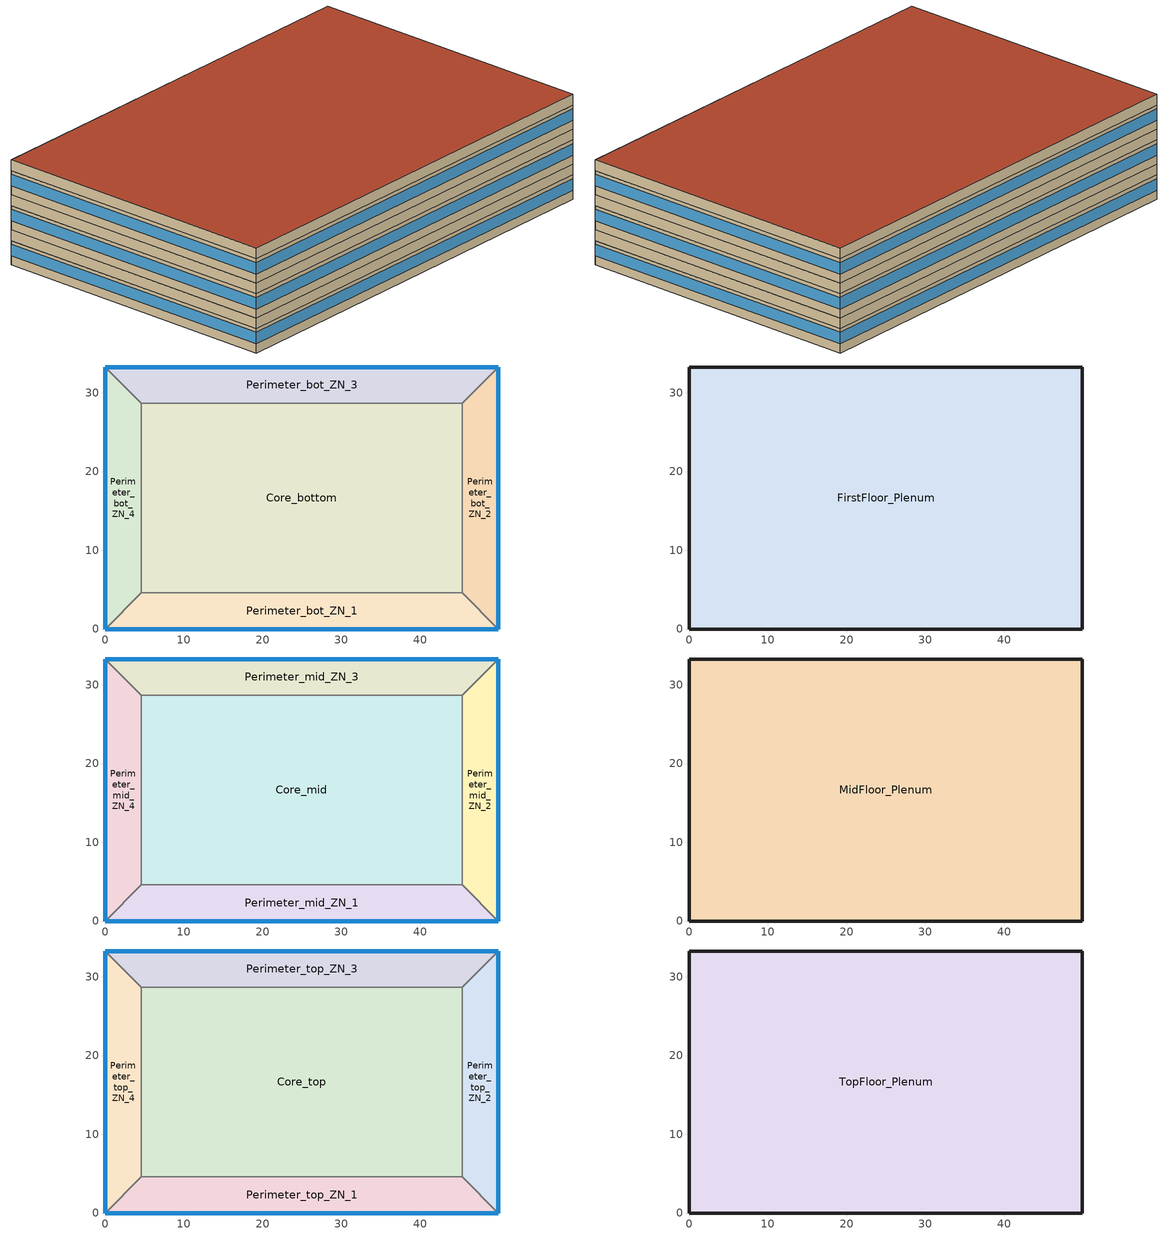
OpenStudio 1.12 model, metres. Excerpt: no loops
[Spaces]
Core_bottom
 floor ground: 45.34,28.7 45.34,4.57 4.57,4.57 4.57,28.7 z0
 wall to Perimeter_bot_ZN_1: 4.57,4.57 45.34,4.57 z0:2.74
 wall to Perimeter_bot_ZN_2: 45.34,4.57 45.34,28.7 z0:2.74
 wall to Perimeter_bot_ZN_4: 4.57,28.7 4.57,4.57 z0:2.74
 wall to Perimeter_bot_ZN_3: 45.34,28.7 4.57,28.7 z0:2.74
Perimeter_bot_ZN_2
 floor ground: 49.91,33.27 49.91,0 45.34,4.57 45.34,28.7 z0
 wall outside: 49.91,0 49.91,33.27 z0:2.74
 wall to Perimeter_bot_ZN_1: 45.34,4.57 49.91,0 z0:2.74
 wall to Perimeter_bot_ZN_3: 49.91,33.27 45.34,28.7 z0:2.74
 window: 49.91,0 49.91,33.27 z1.02:2.33
Perimeter_bot_ZN_3
 floor ground: 49.91,33.27 45.34,28.7 4.57,28.7 0,33.27 z0
 wall outside: 49.91,33.27 0,33.27 z0:2.74
 wall to Perimeter_bot_ZN_4: 0,33.27 4.57,28.7 z0:2.74
 window: 49.91,33.27 0,33.27 z1.02:2.33
Perimeter_bot_ZN_1
 floor ground: 45.34,4.57 49.91,0 0,0 4.57,4.57 z0
 wall outside: 0,0 49.91,0 z0:2.74
 wall to Perimeter_bot_ZN_4: 4.57,4.57 0,0 z0:2.74
 window: 0,0 49.91,0 z1.02:2.33
Perimeter_bot_ZN_4
 floor ground: 0,33.27 4.57,28.7 4.57,4.57 0,0 z0
 wall outside: 0,33.27 0,0 z0:2.74
 window: 0,33.27 0,0 z1.02:2.33
FirstFloor_Plenum
 floor to Perimeter_bot_ZN_3: 49.91,33.27 45.34,28.7 4.57,28.7 0,33.27 z2.74
 floor to Perimeter_bot_ZN_1: 45.34,4.57 49.91,0 0,0 4.57,4.57 z2.74
 floor to Core_bottom: 45.34,28.7 45.34,4.57 4.57,4.57 4.57,28.7 z2.74
 floor to Perimeter_bot_ZN_4: 0,33.27 4.57,28.7 4.57,4.57 0,0 z2.74
 floor to Perimeter_bot_ZN_2: 49.91,33.27 49.91,0 45.34,4.57 45.34,28.7 z2.74
 wall outside: 0,33.27 0,0 49.91,0 49.91,33.27 0,33.27 z2.74:3.96
Perimeter_mid_ZN_4
 floor to FirstFloor_Plenum: 0,33.27 4.57,28.7 4.57,4.57 0,0 z3.96
 wall outside: 0,33.27 0,0 z3.96:6.71
 wall to Perimeter_mid_ZN_3: 4.57,28.7 0,33.27 z3.96:6.71
 wall to Core_mid: 4.57,4.57 4.57,28.7 z3.96:6.71
 wall to Perimeter_mid_ZN_1: 0,0 4.57,4.57 z3.96:6.71
 window: 0,33.27 0,0 z4.98:6.29
Perimeter_mid_ZN_1
 floor to FirstFloor_Plenum: 45.34,4.57 49.91,0 0,0 4.57,4.57 z3.96
 wall outside: 0,0 49.91,0 z3.96:6.71
 wall to Core_mid: 45.34,4.57 4.57,4.57 z3.96:6.71
 wall to Perimeter_mid_ZN_2: 49.91,0 45.34,4.57 z3.96:6.71
 window: 0,0 49.91,0 z4.98:6.29
Perimeter_mid_ZN_2
 floor to FirstFloor_Plenum: 49.91,33.27 49.91,0 45.34,4.57 45.34,28.7 z3.96
 wall outside: 49.91,0 49.91,33.27 z3.96:6.71
 wall to Perimeter_mid_ZN_3: 49.91,33.27 45.34,28.7 z3.96:6.71
 wall to Core_mid: 45.34,28.7 45.34,4.57 z3.96:6.71
 window: 49.91,0 49.91,33.27 z4.98:6.29
Core_mid
 floor to FirstFloor_Plenum: 45.34,28.7 45.34,4.57 4.57,4.57 4.57,28.7 z3.96
 wall to Perimeter_mid_ZN_3: 45.34,28.7 4.57,28.7 z3.96:6.71
Perimeter_mid_ZN_3
 floor to FirstFloor_Plenum: 49.91,33.27 45.34,28.7 4.57,28.7 0,33.27 z3.96
 wall outside: 49.91,33.27 0,33.27 z3.96:6.71
 window: 49.91,33.27 0,33.27 z4.98:6.29
MidFloor_Plenum
 floor to Perimeter_mid_ZN_3: 49.91,33.27 45.34,28.7 4.57,28.7 0,33.27 z6.71
 floor to Perimeter_mid_ZN_4: 0,33.27 4.57,28.7 4.57,4.57 0,0 z6.71
 floor to Core_mid: 45.34,28.7 45.34,4.57 4.57,4.57 4.57,28.7 z6.71
 floor to Perimeter_mid_ZN_2: 49.91,33.27 49.91,0 45.34,4.57 45.34,28.7 z6.71
 floor to Perimeter_mid_ZN_1: 45.34,4.57 49.91,0 0,0 4.57,4.57 z6.71
 wall outside: 0,33.27 0,0 49.91,0 49.91,33.27 0,33.27 z6.71:7.92
Perimeter_top_ZN_3
 floor to MidFloor_Plenum: 49.91,33.27 45.34,28.7 4.57,28.7 0,33.27 z7.92
 wall outside: 49.91,33.27 0,33.27 z7.92:10.67
 wall to Perimeter_top_ZN_4: 0,33.27 4.57,28.7 z7.92:10.67
 wall to Core_top: 4.57,28.7 45.34,28.7 z7.92:10.67
 wall to Perimeter_top_ZN_2: 45.34,28.7 49.91,33.27 z7.92:10.67
 window: 49.91,33.27 0,33.27 z8.95:10.25
Perimeter_top_ZN_4
 floor to MidFloor_Plenum: 0,33.27 4.57,28.7 4.57,4.57 0,0 z7.92
 wall outside: 0,33.27 0,0 z7.92:10.67
 wall to Perimeter_top_ZN_1: 0,0 4.57,4.57 z7.92:10.67
 wall to Core_top: 4.57,4.57 4.57,28.7 z7.92:10.67
 window: 0,33.27 0,0 z8.95:10.25
Core_top
 floor to MidFloor_Plenum: 45.34,28.7 45.34,4.57 4.57,4.57 4.57,28.7 z7.92
 wall to Perimeter_top_ZN_1: 4.57,4.57 45.34,4.57 z7.92:10.67
 wall to Perimeter_top_ZN_2: 45.34,4.57 45.34,28.7 z7.92:10.67
Perimeter_top_ZN_2
 floor to MidFloor_Plenum: 49.91,33.27 49.91,0 45.34,4.57 45.34,28.7 z7.92
 wall outside: 49.91,0 49.91,33.27 z7.92:10.67
 wall to Perimeter_top_ZN_1: 45.34,4.57 49.91,0 z7.92:10.67
 window: 49.91,0 49.91,33.27 z8.95:10.25
Perimeter_top_ZN_1
 floor to MidFloor_Plenum: 45.34,4.57 49.91,0 0,0 4.57,4.57 z7.92
 wall outside: 0,0 49.91,0 z7.92:10.67
 window: 0,0 49.91,0 z8.95:10.25
TopFloor_Plenum
 floor to Perimeter_top_ZN_4: 0,33.27 4.57,28.7 4.57,4.57 0,0 z10.67
 floor to Perimeter_top_ZN_2: 49.91,33.27 49.91,0 45.34,4.57 45.34,28.7 z10.67
 floor to Core_top: 45.34,28.7 45.34,4.57 4.57,4.57 4.57,28.7 z10.67
 floor to Perimeter_top_ZN_3: 49.91,33.27 45.34,28.7 4.57,28.7 0,33.27 z10.67
 floor to Perimeter_top_ZN_1: 45.34,4.57 49.91,0 0,0 4.57,4.57 z10.67
 wall outside: 0,33.27 0,0 49.91,0 49.91,33.27 0,33.27 z10.67:11.89
 roof outside: 49.91,0 49.91,33.27 0,33.27 0,0 z11.89
[Site]
San Francisco Intl Ap: Latitude {deg}=37.62; Longitude {deg}=-122.4; Time Zone {hr}=-8; Elevation {m}=2; Terrain=City
[Building]
DOE Ref Pre-1980-MediumOffice-ASHRAE 169-2006-2A created: 2016-02-16 11:45:37 -0800: North Axis {deg}=0; Default Construction Set=DOE Ref Pre-1980 - Office - ASHRAE 169-2006-2A
[ClimateZones]
Climate Zone Institution Name 1=ASHRAE; Climate Zone Document Name 1=ANSI/ASHRAE Standard 169; Climate Zone Document Year 1=2006; Climate Zone Value 1=4A; Climate Zone Institution Name 2=CEC; Climate Zone Document Name 2=California Climate Zone Descriptions; Climate Zone Document Year 2=1995
[Site:GroundTemperature:BuildingSurface]
20.541, 20.346, 20.801, 22.127, 22.752, 22.868, 22.937, 22.96, 22.981, 22.822, 21.631, 20.645
[Site:WaterMainsTemperature]
Calculation Method=Correlation; Annual Average Outdoor Air Temperature {C}=20.3167; Maximum Difference In Monthly Average Outdoor Air Temperatures {deltaC}=17.8
[SizingPeriod:DesignDay] Barometric Pressure {Pa}=101301; Sky Clearness=0; Rain Indicator=0; Snow Indicator=0; Day of Month=21; Daylight Saving Time Indicator=0; Dry-Bulb Temperature Range Modifier Type=DefaultMultipliers
Name | Maximum Dry-Bulb Temperature {C} | Daily Dry-Bulb Temperature Range {deltaC} | Humidity Indicating Conditions at Maximum Dry-Bulb | Wind Speed {m/s} | Wind Direction {deg} | Month | Day Type | Humidity Indicating Type | Solar Model Indicator | ASHRAE Taub | ASHRAE Taud
San Francisco Intl Ap Ann Htg Wind 99.6% Condns WS=>MCDB | 12.1 | 0 | 12.1 | 12.9 | 150 | 1 | WinterDesignDay | Wetbulb | ASHRAEClearSky
San Francisco Intl Ap Ann Clg .4% Condns DP=>MDB | 19.9 | 8.5 | 16.1 | 5.9 | 310 | 8 | SummerDesignDay | Dewpoint | ASHRAETau | 0.365 | 2.435
San Francisco Intl Ap Ann Clg .4% Condns Enth=>MDB | 25.8 | 8.5 | 52400 | 5.9 | 310 | 8 | SummerDesignDay | Enthalpy | ASHRAETau | 0.365 | 2.435
San Francisco Intl Ap Ann Hum_n 99.6% Condns DP=>MCDB | 10.7 | 0 | -3.7 | 2.2 | 150 | 1 | WinterDesignDay | Dewpoint | ASHRAEClearSky
San Francisco Intl Ap Ann Htg 99.6% Condns DB | 3.8 | 0 | 3.8 | 2.2 | 150 | 1 | WinterDesignDay | Wetbulb | ASHRAEClearSky
San Francisco Intl Ap Ann Clg .4% Condns WB=>MDB | 25.7 | 8.5 | 18.6 | 5.9 | 310 | 8 | SummerDesignDay | Wetbulb | ASHRAETau | 0.365 | 2.435
San Francisco Intl Ap Ann Clg .4% Condns DB=>MWB | 28.3 | 8.5 | 17.2 | 5.9 | 310 | 8 | SummerDesignDay | Wetbulb | ASHRAETau | 0.365 | 2.435
[Material:NoMass] Thermal Absorptance=0.9; Solar Absorptance=0.7
Name | Roughness | Thermal Resistance {m2-K/W} | Visible Absorptance
CP02 CARPET PAD | VeryRough | 0.21648 | 0.8
Typical Insulation R-1.96 | Smooth | 0.34506 | 0.7
Typical Carpet Pad | Smooth | 0.21648 | 0.8
Typical Insulation R-8.88 | Smooth | 1.56434 | 0.7
Typical Insulation | Smooth | 0.0282222 | 0.7
[Material]
Name | Roughness | Thickness {m} | Conductivity {W/m-K} | Density {kg/m3} | Specific Heat {J/kg-K} | Thermal Absorptance | Solar Absorptance | Visible Absorptance
100mm Normalweight concrete floor | MediumSmooth | 0.1016 | 2.31 | 2322 | 832
G01 13mm gypsum board | Smooth | 0.0127 | 0.16 | 800 | 1090 | 0.9 | 0.7 | 0.5
4 in. Normalweight Concrete Floor | MediumRough | 0.1016 | 2.31 | 2322 | 832 | 0.9 | 0.7 | 0.7
1IN Stucco | Smooth | 0.0253 | 0.6918 | 1858 | 837 | 0.9 | 0.92 | 0.92
8IN CONCRETE HW RefBldg | Rough | 0.2032 | 1.311 | 2240 | 836.8 | 0.9 | 0.7 | 0.7
1/2IN Gypsum | Smooth | 0.0127 | 0.16 | 784.9 | 830 | 0.9 | 0.4 | 0.4
Roof Membrane | VeryRough | 0.0095 | 0.16 | 1121.29 | 1460 | 0.9 | 0.77 | 0.7
Metal Roof Surface; F08 Metal surface | Smooth | 0.0008 | 45.28 | 7824 | 500 | 0.9 | 0.7 | 0.7
HW CONCRETE | Rough | 0.1016 | 1.31125 | 2240 | 837.36 | 0.9 | 0.7 | 0.7
8 in. Concrete Block Basement Wall | MediumRough | 0.2032 | 1.326 | 1842 | 912 | 0.9 | 0.7 | 0.7
G05 25mm wood | MediumSmooth | 0.0254 | 0.15 | 608 | 1630 | 0.9 | 0.5 | 0.5
Std Wood 6inch | MediumSmooth | 0.15 | 0.12 | 540 | 1210 | 0.9 | 0.7 | 0.7
[Construction]
Typical Insulated Exterior Mass Floor: 4 in. Normalweight Concrete Floor, Typical Carpet Pad
Typical Insulated Exterior Mass Wall R-4.35: 1IN Stucco, 8IN CONCRETE HW RefBldg, Typical Insulation R-1.96, 1/2IN Gypsum
Typical IEAD Roof R-10.0: Roof Membrane, Typical Insulation R-8.88, Metal Roof Surface
Typical Interior Floor: 100mm Normalweight concrete floor, CP02 CARPET PAD
Typical Interior Wall: G01 13mm gypsum board, G01 13mm gypsum board
Typical Interior Ceiling: CP02 CARPET PAD, 100mm Normalweight concrete floor
ext-slab-mass: HW CONCRETE, CP02 CARPET PAD
Typical Insulated Basement Mass Wall: 8 in. Concrete Block Basement Wall
U 1.22 SHGC 0.54 Simple Glazing Window: U 1.22 SHGC 0.54 Simple Glazing
Typical Insulated Metal Door: F08 Metal surface, Typical Insulation
Typical Overhead Door: Typical Insulation
Typical Interior Window: Clear 3mm
Typical Interior Door; Typical Interior Partition: G05 25mm wood
InteriorFurnishings: Std Wood 6inch
[DefaultConstructionSet]
DOE Ref Pre-1980 - Office - ASHRAE 169-2006-2A: Default Exterior Surface Constructions=Default Surface Constructions 1; Default Interior Surface Constructions=Default Surface Constructions 2; Default Ground Contact Surface Constructions=Default Surface Constructions 3; Default Exterior SubSurface Constructions=Default Sub Surface Constructions 1; Default Interior SubSurface Constructions=Default Sub Surface Constructions 2; Interior Partition Construction=Typical Interior Partition
[DefaultSurfaceConstructions]
Name | Floor Construction | Wall Construction | Roof Ceiling Construction
Default Surface Constructions 1 | Typical Insulated Exterior Mass Floor | Typical Insulated Exterior Mass Wall R-4.35 | Typical IEAD Roof R-10.0
Default Surface Constructions 2 | Typical Interior Floor | Typical Interior Wall | Typical Interior Ceiling
Default Surface Constructions 3 | ext-slab-mass | Typical Insulated Basement Mass Wall
[DefaultSubSurfaceConstructions]
Name | Fixed Window Construction | Operable Window Construction | Door Construction | Overhead Door Construction | Tubular Daylight Dome Construction | Tubular Daylight Diffuser Construction
Default Sub Surface Constructions 1 | U 1.22 SHGC 0.54 Simple Glazing Window | U 1.22 SHGC 0.54 Simple Glazing Window | Typical Insulated Metal Door | Typical Overhead Door | Typical Interior Window | Typical Interior Window
Default Sub Surface Constructions 2 | Typical Interior Window | Typical Interior Window | Typical Interior Door
[WindowMaterial:SimpleGlazingSystem]
U 1.22 SHGC 0.54 Simple Glazing: U-Factor {W/m2-K}=6.92748; Solar Heat Gain Coefficient=0.54; Visible Transmittance=0.38
[WindowMaterial:Glazing]
Clear 3mm: Optical Data Type=SpectralAverage; Thickness {m}=0.003; Solar Transmittance at Normal Incidence=0.837; Front Side Solar Reflectance at Normal Incidence=0.075; Back Side Solar Reflectance at Normal Incidence=0.075; Visible Transmittance at Normal Incidence=0.898; Front Side Visible Reflectance at Normal Incidence=0.081; Back Side Visible Reflectance at Normal Incidence=0.081; Infrared Transmittance at Normal Incidence=0; Front Side Infrared Hemispherical Emissivity=0.84; Back Side Infrared Hemispherical Emissivity=0.84; Conductivity {W/m-K}=0.9; Dirt Correction Factor for Solar and Visible Transmittance=1; Solar Diffusing=No
[Space]
Name | Space Type | Thermal Zone | Part of Total Floor Area
Perimeter_mid_ZN_4 | Office WholeBuilding - Md Office | Perimeter_mid_ZN_4 ZN | Yes
Core_bottom | 189.1-2009 - Office - IT_Room - CZ1-3 | Core_bottom ZN | Yes
FirstFloor_Plenum |  | FirstFloor_Plenum ZN | No
TopFloor_Plenum |  | TopFloor_Plenum ZN | No
Perimeter_top_ZN_3 | Office WholeBuilding - Md Office | Perimeter_top_ZN_3 ZN | Yes
Perimeter_bot_ZN_2 | Office WholeBuilding - Md Office | Perimeter_bot_ZN_2 ZN | Yes
MidFloor_Plenum |  | MidFloor_Plenum ZN | No
Perimeter_mid_ZN_1 | Office WholeBuilding - Md Office | Perimeter_mid_ZN_1 ZN | Yes
Perimeter_bot_ZN_1 | Office WholeBuilding - Md Office | Perimeter_bot_ZN_1 ZN | Yes
Perimeter_bot_ZN_3 | Office WholeBuilding - Md Office | Perimeter_bot_ZN_3 ZN | Yes
Perimeter_mid_ZN_2 | Office WholeBuilding - Md Office | Perimeter_mid_ZN_2 ZN | Yes
Perimeter_top_ZN_4 | Office WholeBuilding - Md Office | Perimeter_top_ZN_4 ZN | Yes
Perimeter_bot_ZN_4 | Office WholeBuilding - Md Office | Perimeter_bot_ZN_4 ZN | Yes
Core_top | 189.1-2009 - Office - IT_Room - CZ1-3 | Core_top ZN | Yes
Perimeter_top_ZN_2 | Office WholeBuilding - Md Office | Perimeter_top_ZN_2 ZN | Yes
Perimeter_top_ZN_1 | Office WholeBuilding - Md Office | Perimeter_top_ZN_1 ZN | Yes
Core_mid | 189.1-2009 - Office - IT_Room - CZ1-3 | Core_mid ZN | Yes
Perimeter_mid_ZN_3 | Office WholeBuilding - Md Office | Perimeter_mid_ZN_3 ZN | Yes
[SpaceType] Standards Building Type=Office
Name | Default Schedule Set | Design Specification Outdoor Air Object | Standards Space Type
Office WholeBuilding - Md Office | Office WholeBuilding - Md Office Schedule Set | Office WholeBuilding - Md Office Ventilation | WholeBuilding - Md Office
189.1-2009 - Office - IT_Room - CZ1-3 | 189.1-2009 - Office - IT_Room - CZ1-3 Schedule Set | 189.1-2009 - Office - IT_Room - CZ1-3 Ventilation | IT_Room
[People:Definition]
Office WholeBuilding - Md Office People Definition: Number of People Calculation Method=People/Area; People per Space Floor Area {person/m2}=0.0538196; Fraction Radiant=0.3
[People]
Office WholeBuilding - Md Office People: People Definition=Office WholeBuilding - Md Office People Definition; Space or SpaceType=Office WholeBuilding - Md Office; Work Efficiency Schedule=Work Efficiency Schedule; Clothing Insulation Schedule=Clothing Schedule; Air Velocity Schedule=Air Velocity Schedule
[Lights:Definition] Design Level Calculation Method=Watts/Area
Name | Watts per Space Floor Area {W/m2} | Fraction Radiant | Fraction Visible | Return Air Fraction
Office WholeBuilding - Md Office Lights Definition | 16.8993 | 0.4 | 0.2 | 0
189.1-2009 - Office - IT_Room - CZ1-3 Lights Definition | 10.6563
[Lights]
Name | Lights Definition | Space or SpaceType
Office WholeBuilding - Md Office Lights | Office WholeBuilding - Md Office Lights Definition | Office WholeBuilding - Md Office
189.1-2009 - Office - IT_Room - CZ1-3 Lights | 189.1-2009 - Office - IT_Room - CZ1-3 Lights Definition | 189.1-2009 - Office - IT_Room - CZ1-3
[ElectricEquipment:Definition]
Name | Design Level Calculation Method | Watts per Space Floor Area {W/m2} | Fraction Radiant | Design Level {W}
Office WholeBuilding - Md Office Elec Equip Definition | Watts/Area | 10.7639 | 0.5
Elevator Lift Motor | EquipmentLevel |  |  | 14610
189.1-2009 - Office - IT_Room - CZ1-3 Electric Equipment Definition | EquipmentLevel |  |  | 30000
[ElectricEquipment]
Name | Electric Equipment Definition | Space or SpaceType | Schedule | Multiplier
Office WholeBuilding - Md Office Elec Equip | Office WholeBuilding - Md Office Elec Equip Definition | Office WholeBuilding - Md Office
2 Elevator Lift Motors | Elevator Lift Motor | Core_bottom | Medium Office BLDG ELEVATORS | 2
189.1-2009 - Office - IT_Room - CZ1-3 Electric Equipment | 189.1-2009 - Office - IT_Room - CZ1-3 Electric Equipment Definition | 189.1-2009 - Office - IT_Room - CZ1-3
[DesignSpecification:OutdoorAir] Outdoor Air Method=Sum
Name | Outdoor Air Flow per Person {m3/s-person} | Outdoor Air Flow per Floor Area {m3/s-m2}
Office WholeBuilding - Md Office Ventilation | 0.00943895
189.1-2009 - Office - IT_Room - CZ1-3 Ventilation |  | 0.000254
[DefaultScheduleSet]
Name | Number of People Schedule | People Activity Level Schedule | Lighting Schedule | Electric Equipment Schedule | Infiltration Schedule
Office WholeBuilding - Md Office Schedule Set | Medium Office Bldg Occ | Medium Office Activity | Office Bldg Light | Medium Office Bldg Equip | Medium Office Infil Quarter On
189.1-2009 - Office - IT_Room - CZ1-3 Schedule Set | Office Misc Occ | Office Activity | Office Bldg Light 1 | Office Bldg Equip | Office Infil Quarter On
[ThermostatSetpoint:DualSetpoint] Heating Setpoint Temperature Schedule=Medium Office HtgSetp; Cooling Setpoint Temperature Schedule=Medium Office ClgSetp
Core_bottom ZN Thermostat; Perimeter_bot_ZN_4 ZN Thermostat; Core_mid ZN Thermostat; Perimeter_top_ZN_1 ZN Thermostat; Perimeter_top_ZN_3 ZN Thermostat; Perimeter_mid_ZN_2 ZN Thermostat; Perimeter_bot_ZN_2 ZN Thermostat; Perimeter_top_ZN_4 ZN Thermostat; Core_top ZN Thermostat; Perimeter_mid_ZN_1 ZN Thermostat; Perimeter_bot_ZN_3 ZN Thermostat; Perimeter_bot_ZN_1 ZN Thermostat; Perimeter_top_ZN_2 ZN Thermostat; Perimeter_mid_ZN_3 ZN Thermostat; Perimeter_mid_ZN_4 ZN Thermostat
[InternalMass:Definition]
Internal Mass Definition 1: Construction=InteriorFurnishings; Design Level Calculation Method=SurfaceArea/Area; Surface Area per Space Floor Area=2
[InternalMass] Internal Mass Definition=Internal Mass Definition 1
Name | Space or SpaceType
Perimeter_bot_ZN_1 Mass | Perimeter_bot_ZN_1
Perimeter_bot_ZN_2 Mass | Perimeter_bot_ZN_2
Perimeter_bot_ZN_3 Mass | Perimeter_bot_ZN_3
Perimeter_bot_ZN_4 Mass | Perimeter_bot_ZN_4
Core_bottom Mass | Core_bottom
Perimeter_mid_ZN_1 Mass | Perimeter_mid_ZN_1
Perimeter_mid_ZN_2 Mass | Perimeter_mid_ZN_2
Perimeter_mid_ZN_3 Mass | Perimeter_mid_ZN_3
Perimeter_mid_ZN_4 Mass | Perimeter_mid_ZN_4
Core_mid Mass | Core_mid
Perimeter_top_ZN_1 Mass | Perimeter_top_ZN_1
Perimeter_top_ZN_2 Mass | Perimeter_top_ZN_2
Perimeter_top_ZN_3 Mass | Perimeter_top_ZN_3
Perimeter_top_ZN_4 Mass | Perimeter_top_ZN_4
Core_top Mass | Core_top
[ThermalZone] Use Ideal Air Loads=No
Name | Thermostat
Core_bottom ZN | Core_bottom ZN Thermostat
Perimeter_bot_ZN_4 ZN | Perimeter_bot_ZN_4 ZN Thermostat
Core_mid ZN | Core_mid ZN Thermostat
Perimeter_top_ZN_1 ZN | Perimeter_top_ZN_1 ZN Thermostat
Perimeter_top_ZN_3 ZN | Perimeter_top_ZN_3 ZN Thermostat
Perimeter_mid_ZN_2 ZN | Perimeter_mid_ZN_2 ZN Thermostat
MidFloor_Plenum ZN; TopFloor_Plenum ZN; FirstFloor_Plenum ZN
Perimeter_bot_ZN_2 ZN | Perimeter_bot_ZN_2 ZN Thermostat
Perimeter_top_ZN_4 ZN | Perimeter_top_ZN_4 ZN Thermostat
Core_top ZN | Core_top ZN Thermostat
Perimeter_mid_ZN_1 ZN | Perimeter_mid_ZN_1 ZN Thermostat
Perimeter_bot_ZN_3 ZN | Perimeter_bot_ZN_3 ZN Thermostat
Perimeter_bot_ZN_1 ZN | Perimeter_bot_ZN_1 ZN Thermostat
Perimeter_top_ZN_2 ZN | Perimeter_top_ZN_2 ZN Thermostat
Perimeter_mid_ZN_3 ZN | Perimeter_mid_ZN_3 ZN Thermostat
Perimeter_mid_ZN_4 ZN | Perimeter_mid_ZN_4 ZN Thermostat
[Sizing:Zone] Zone Cooling Design Supply Air Temperature Input Method=SupplyAirTemperature; Zone Cooling Design Supply Air Temperature {C}=14; Zone Cooling Design Supply Air Temperature Difference {deltaC}=11.11; Zone Heating Design Supply Air Temperature Input Method=SupplyAirTemperature; Zone Heating Design Supply Air Temperature {C}=40; Zone Heating Design Supply Air Temperature Difference {deltaC}=11.11; Zone Cooling Design Supply Air Humidity Ratio {kg-H2O/kg-air}=0.0085; Zone Heating Design Supply Air Humidity Ratio {kg-H2O/kg-air}=0.008; Cooling Design Air Flow Method=DesignDay; Heating Design Air Flow Method=DesignDay; Account for Dedicated Outdoor Air System=No; Dedicated Outdoor Air System Control Strategy=NeutralSupplyAir; Dedicated Outdoor Air Low Setpoint Temperature for Design {C}=Autosize; Dedicated Outdoor Air High Setpoint Temperature for Design {C}=Autosize
MidFloor_Plenum ZN; TopFloor_Plenum ZN; FirstFloor_Plenum ZN
[Exterior:Lights:Definition]
NonDimming Exterior Lights Def: Design Level {W}=17809
[Exterior:Lights]
NonDimming Exterior Lights Def: Exterior Lights Definition=NonDimming Exterior Lights Def; Schedule=OfficeMedium Exterior_Lgt_ALWAYS_ON; Control Option=AstronomicalClock
[SpaceInfiltration:DesignFlowRate]
189.1-2009 - Office - IT_Room - CZ1-3 Infiltration: Space or SpaceType=189.1-2009 - Office - IT_Room - CZ1-3; Design Flow Rate Calculation Method=Flow/ExteriorArea; Flow per Exterior Surface Area {m3/s-m2}=0.00030226
[Schedule:Ruleset]
Name | Default Day Schedule | Summer Design Day Schedule | Winter Design Day Schedule
Clothing Schedule | Clothing Schedule Default Winter Clothes
Air Velocity Schedule | Air Velocity Schedule Default
Work Efficiency Schedule | Work Efficiency Schedule Default
Medium Office Bldg Occ | Medium Office Bldg Occ Default | Medium Office Bldg Occ Summer Design Day | Medium Office Bldg Occ Winter Design Day
Medium Office Activity | Medium Office Activity Default | Medium Office Activity Summer Design Day | Medium Office Activity Winter Design Day
Office Bldg Light | Office Bldg Light Default | Office Bldg Light Summer Design Day | Office Bldg Light Winter Design Day
Medium Office Bldg Equip | Medium Office Bldg Equip Default | Medium Office Bldg Equip Summer Design Day | Medium Office Bldg Equip Winter Design Day
Medium Office Infil Quarter On | Medium Office Infil Quarter On Default | Medium Office Infil Quarter On Summer Design Day | Medium Office Infil Quarter On Winter Design Day
Medium Office HtgSetp | Medium Office HtgSetp Default | Medium Office HtgSetp Summer Design Day | Medium Office HtgSetp Winter Design Day
Medium Office ClgSetp | Medium Office ClgSetp Default | Medium Office ClgSetp Summer Design Day | Medium Office ClgSetp Winter Design Day
Medium Office BLDG ELEVATORS | Schedule Day 19 | Medium Office BLDG ELEVATORS Summer Design Day | Medium Office BLDG ELEVATORS Winter Design Day
OfficeMedium Exterior_Lgt_ALWAYS_ON | OfficeMedium Exterior_Lgt_ALWAYS_ON Default | OfficeMedium Exterior_Lgt_ALWAYS_ON Summer Design Day | OfficeMedium Exterior_Lgt_ALWAYS_ON Winter Design Day
Office Misc Occ | Office Bldg Occ Default Schedule 1 | Office Bldg Occ Summer Design Day 1 | Office Bldg Occ Winter Design Day 1
Office Activity | Office Activity Default Schedule | Office Activity Summer Design Day | Office Activity Winter Design Day
Office Bldg Light 1 | Office Bldg Light Default Schedule | Office Bldg Light Summer Design Day 1 | Office Bldg Light Winter Design Day 1
Office Bldg Equip | Office Bldg Equip Default Schedule | Office Bldg Equip Summer Design Day | Office Bldg Equip Winter Design Day
Office Infil Quarter On | Office Infil Quarter On Default Schedule | Office Infil Quarter On Summer Design Day | Office Infil Quarter On Winter Design Day
[Schedule:Day]
Clothing Schedule Default Winter Clothes; Office Bldg Light Summer Design Day; Medium Office Bldg Equip Summer Design Day; Medium Office Infil Quarter On Sun Day; OfficeMedium Exterior_Lgt_ALWAYS_ON Default; OfficeMedium Exterior_Lgt_ALWAYS_ON Winter Design Day; OfficeMedium Exterior_Lgt_ALWAYS_ON Summer Design Day; Office Bldg Light Summer Design Day 1; Office Bldg Equip Summer Design Day; Office Infil Quarter On Rule 1 Day Schedule: 24, 0, 1
Clothing Schedule Summer Clothes: 24, 0, 0.5
Air Velocity Schedule Default: 24, 0, 0.2
Work Efficiency Schedule Default; Medium Office Bldg Occ Winter Design Day; Medium Office Bldg Occ WntrDsn|Sun Day; Office Bldg Light Winter Design Day; Medium Office Bldg Equip Winter Design Day; Schedule Day 19; Medium Office BLDG ELEVATORS Sun Day; Office Bldg Occ Winter Design Day 1; Office Bldg Occ Rule 1 Day Schedule 1; Office Bldg Light Winter Design Day 1; Office Bldg Equip Winter Design Day: 24, 0, 0
Medium Office Bldg Occ Default; Medium Office Bldg Occ Default|Wkdy Day: 6, 0, 0, 7, 0, 0.1, 8, 0, 0.2, 12, 0, 0.95, 13, 0, 0.5, 17, 0, 0.95, 18, 0, 0.7, 20, 0, 0.4, 22, 0, 0.1, 24, 0, 0.05
Medium Office Bldg Occ Sat Day: 6, 0, 0, 8, 0, 0.1, 14, 0, 0.5, 17, 0, 0.1, 24, 0, 0
Medium Office Bldg Occ Summer Design Day; Office Bldg Occ Summer Design Day 1: 6, 0, 0, 22, 0, 1, 24, 0, 0.05
Medium Office Activity Default; Medium Office Activity Winter Design Day; Medium Office Activity Summer Design Day: 24, 0, 120
Office Bldg Light Default: 5, 0, 0.05, 7, 0, 0.1, 8, 0, 0.3, 17, 0, 0.9, 18, 0, 0.5, 20, 0, 0.3, 22, 0, 0.2, 23, 0, 0.1, 24, 0, 0.05
Office Bldg Light Sat Day: 6, 0, 0.05, 8, 0, 0.1, 12, 0, 0.3, 17, 0, 0.15, 24, 0, 0.05
Office Bldg Light Sun Day; Office Bldg Light Rule 1 Day Schedule: 24, 0, 0.05
Medium Office Bldg Equip Default; Medium Office Bldg Equip Default|Wkdy Day; Office Bldg Equip Default Schedule: 8, 0, 0.4, 12, 0, 0.9, 13, 0, 0.8, 17, 0, 0.9, 18, 0, 0.8, 20, 0, 0.6, 22, 0, 0.5, 24, 0, 0.4
Medium Office Bldg Equip Sat Day; Office Bldg Equip Rule 2 Day Schedule: 6, 0, 0.3, 8, 0, 0.4, 14, 0, 0.5, 17, 0, 0.35, 24, 0, 0.3
Medium Office Bldg Equip Sun Day; Office Bldg Equip Rule 1 Day Schedule: 24, 0, 0.3
Medium Office Infil Quarter On Default; Medium Office Infil Quarter On Summer Design Day; Office Infil Quarter On Default Schedule; Office Infil Quarter On Summer Design Day: 6, 0, 1, 22, 0, 0.25, 24, 0, 1
Medium Office Infil Quarter On Winter Design Day; Medium Office Infil Quarter On WntrDsn|Sat Day; Office Infil Quarter On Winter Design Day; Office Infil Quarter On Rule 2 Day Schedule: 6, 0, 1, 18, 0, 0.25, 24, 0, 1
Medium Office HtgSetp Default: 6, 0, 15.6, 22, 0, 21, 24, 0, 15.6
Medium Office HtgSetp Sat Day: 6, 0, 15.6, 18, 0, 21, 24, 0, 15.6
Medium Office HtgSetp Summer Design Day; Medium Office HtgSetp SmrDsn|Sun Day: 24, 0, 15.6
Medium Office HtgSetp Winter Design Day: 24, 0, 21
Medium Office ClgSetp Default; Medium Office ClgSetp Summer Design Day: 6, 0, 26.7, 22, 0, 24, 24, 0, 26.7
Medium Office ClgSetp Sat Day: 6, 0, 26.7, 18, 0, 24, 24, 0, 26.7
Medium Office ClgSetp Winter Design Day; Medium Office ClgSetp WntrDsn|Sun Day: 24, 0, 26.7
Medium Office BLDG ELEVATORS Summer Design Day; Medium Office BLDG ELEVATORS Wkdy|SmrDsn Day: 7, 0, 0, 8, 0, 0.35, 9, 0, 0.69, 10, 0, 0.43, 11, 0, 0.37, 12, 0, 0.43, 13, 0, 0.58, 14, 0, 0.48, 16, 0, 0.37, 17, 0, 0.46, 18, 0, 0.62, 19, 0, 0.12, 21, 0, 0.04, 24, 0, 0
Medium Office BLDG ELEVATORS Winter Design Day; Medium Office BLDG ELEVATORS WntrDsn|Sat Day: 7, 0, 0, 8, 0, 0.16, 9, 0, 0.14, 10, 0, 0.21, 11, 0, 0.18, 12, 0, 0.25, 13, 0, 0.21, 14, 0, 0.13, 15, 0, 0.08, 16, 0, 0.04, 17, 0, 0.05, 18, 0, 0.06, 24, 0, 0
Office Bldg Occ Default Schedule 1: 6, 0, 0, 7, 0, 0.1, 8, 0, 0.2, 20, 0, 0.4, 22, 0, 0.1, 24, 0, 0.05
Office Bldg Occ Rule 2 Day Schedule 1: 6, 0, 0, 8, 0, 0.1, 14, 0, 0.25, 17, 0, 0.1, 24, 0, 0
Office Activity Default Schedule; Office Activity Summer Design Day; Office Activity Winter Design Day: 24, 0, 132
Office Bldg Light Default Schedule: 5, 0, 0.05, 7, 0, 0.1, 8, 0, 0.3, 17, 0, 0.9, 18, 0, 0.7, 20, 0, 0.5, 22, 0, 0.3, 23, 0, 0.1, 24, 0, 0.05
Office Bldg Light Rule 2 Day Schedule: 6, 0, 0.05, 8, 0, 0.1, 14, 0, 0.5, 17, 0, 0.15, 24, 0, 0.05
[Schedule:Rule] Date Specification Type=DateRange; Start Day=1
Name | Schedule Ruleset | Rule Order | Day Schedule | Start Month | End Month | End Day | Apply Monday | Apply Tuesday | Apply Wednesday | Apply Thursday | Apply Friday | Apply Saturday | Apply Sunday
Schedule Rule 1 | Clothing Schedule | 0 | Clothing Schedule Summer Clothes | 5 | 9 | 30
Schedule Rule 2 | Medium Office Bldg Occ | 2 | Medium Office Bldg Occ Default|Wkdy Day | 1 | 12 | 31 | Yes | Yes | Yes | Yes | Yes
Schedule Rule 3 | Medium Office Bldg Occ | 1 | Medium Office Bldg Occ Sat Day | 1 | 12 | 31 |  |  |  |  |  | Yes
Schedule Rule 4 | Medium Office Bldg Occ | 0 | Medium Office Bldg Occ WntrDsn|Sun Day | 1 | 12 | 31 |  |  |  |  |  |  | Yes
Schedule Rule 5 | Office Bldg Light | 1 | Office Bldg Light Sat Day | 1 | 12 | 31 |  |  |  |  |  | Yes
Schedule Rule 6 | Office Bldg Light | 0 | Office Bldg Light Sun Day | 1 | 12 | 31 |  |  |  |  |  |  | Yes
Schedule Rule 7 | Medium Office Bldg Equip | 2 | Medium Office Bldg Equip Default|Wkdy Day | 1 | 12 | 31 | Yes | Yes | Yes | Yes | Yes
Schedule Rule 8 | Medium Office Bldg Equip | 1 | Medium Office Bldg Equip Sat Day | 1 | 12 | 31 |  |  |  |  |  | Yes
Schedule Rule 9 | Medium Office Bldg Equip | 0 | Medium Office Bldg Equip Sun Day | 1 | 12 | 31 |  |  |  |  |  |  | Yes
Schedule Rule 10 | Medium Office Infil Quarter On | 1 | Medium Office Infil Quarter On Sun Day | 1 | 12 | 31 |  |  |  |  |  |  | Yes
Schedule Rule 11 | Medium Office Infil Quarter On | 0 | Medium Office Infil Quarter On WntrDsn|Sat Day | 1 | 12 | 31 |  |  |  |  |  | Yes
Schedule Rule 12 | Medium Office HtgSetp | 1 | Medium Office HtgSetp Sat Day | 1 | 12 | 31 |  |  |  |  |  | Yes
Schedule Rule 13 | Medium Office HtgSetp | 0 | Medium Office HtgSetp SmrDsn|Sun Day | 1 | 12 | 31 |  |  |  |  |  |  | Yes
Schedule Rule 14 | Medium Office ClgSetp | 1 | Medium Office ClgSetp Sat Day | 1 | 12 | 31 |  |  |  |  |  | Yes
Schedule Rule 15 | Medium Office ClgSetp | 0 | Medium Office ClgSetp WntrDsn|Sun Day | 1 | 12 | 31 |  |  |  |  |  |  | Yes
Schedule Rule 20 | Medium Office BLDG ELEVATORS | 2 | Medium Office BLDG ELEVATORS Sun Day | 1 | 12 | 31 |  |  |  |  |  |  | Yes
Schedule Rule 21 | Medium Office BLDG ELEVATORS | 1 | Medium Office BLDG ELEVATORS Wkdy|SmrDsn Day | 1 | 12 | 31 | Yes | Yes | Yes | Yes | Yes
Schedule Rule 22 | Medium Office BLDG ELEVATORS | 0 | Medium Office BLDG ELEVATORS WntrDsn|Sat Day | 1 | 12 | 31 |  |  |  |  |  | Yes
Office Misc Occ Rule 1 | Office Misc Occ | 0 | Office Bldg Occ Rule 1 Day Schedule 1 | 1 | 12 | 31 | No | No | No | No | No | No | Yes
Office Misc Occ Rule 2 | Office Misc Occ | 1 | Office Bldg Occ Rule 2 Day Schedule 1 | 1 | 12 | 31 | No | No | No | No | No | Yes | No
Office Bldg Light Rule 1 | Office Bldg Light 1 | 0 | Office Bldg Light Rule 1 Day Schedule | 1 | 12 | 31 | No | No | No | No | No | No | Yes
Office Bldg Light Rule 2 | Office Bldg Light 1 | 1 | Office Bldg Light Rule 2 Day Schedule | 1 | 12 | 31 | No | No | No | No | No | Yes | No
Office Bldg Equip Rule 1 | Office Bldg Equip | 0 | Office Bldg Equip Rule 1 Day Schedule | 1 | 12 | 31 | No | No | No | No | No | No | Yes
Office Bldg Equip Rule 2 | Office Bldg Equip | 1 | Office Bldg Equip Rule 2 Day Schedule | 1 | 12 | 31 | No | No | No | No | No | Yes | No
Office Infil Quarter On Rule 1 | Office Infil Quarter On | 0 | Office Infil Quarter On Rule 1 Day Schedule | 1 | 12 | 31 | No | No | No | No | No | No | Yes
Office Infil Quarter On Rule 2 | Office Infil Quarter On | 1 | Office Infil Quarter On Rule 2 Day Schedule | 1 | 12 | 31 | No | No | No | No | No | Yes | No
